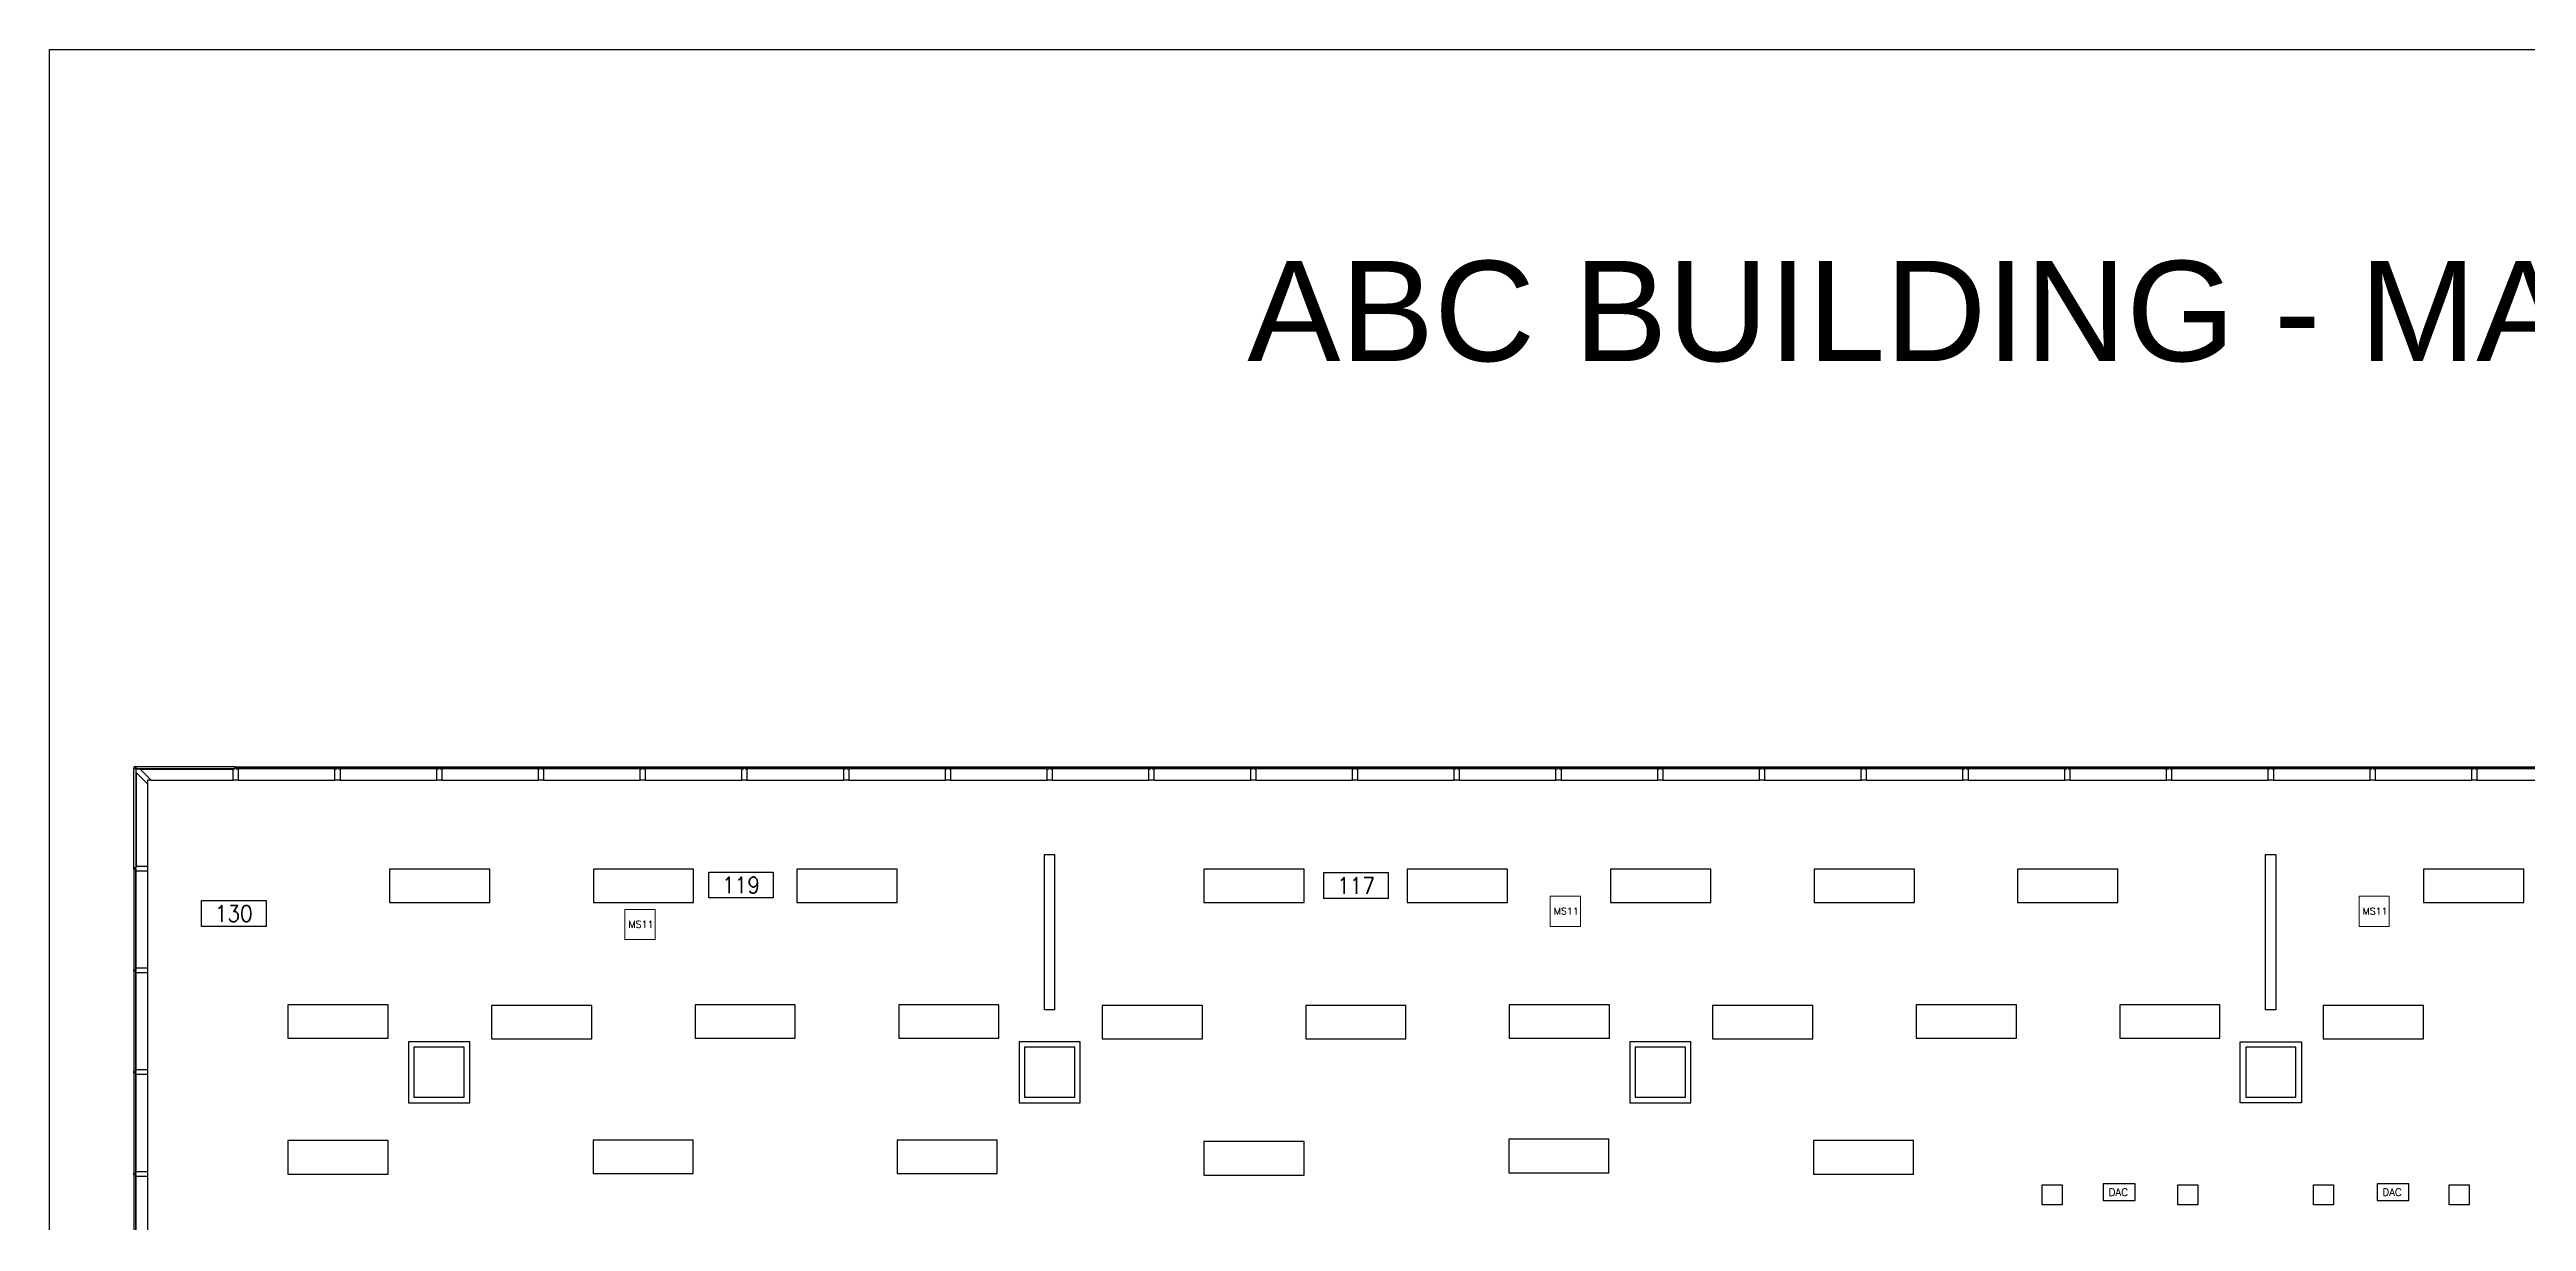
# Model space of a CAD drawing. Header units: feet. Extents: x 0 to 2667, y 0 to 2073.
# Drawn here: x 0 to 1483, y 1372 to 2073 of the extents above; entities that cross this region are included whole.
import ezdxf
from ezdxf.enums import TextEntityAlignment as Align

# ---------------------------------------------------------------- set-up
doc = ezdxf.new("R2010")
doc.units = ezdxf.units.FT
doc.header["$LTSCALE"] = 400
doc.header["$MEASUREMENT"] = 0
doc.set_wipeout_variables(frame=1)
doc.layers.get('0').update_dxf_attribs({"color": 255})
for name, color, linetype in [('FLT-FIXTURES', 3, 'Continuous'), ('FLT-NOTES', 7, 'Continuous'), ('FLT-PERIPHERALS', 6, 'Continuous')]:
    doc.layers.add(name, color=color, linetype=linetype)
doc.styles.add('MB M light', font='romans.shx', dxfattribs={"width": 0.9})
doc.styles.add('MMM', font='arial.ttf')
doc.styles.add('SIMPLEX', font='simplex.shx')
doc.styles.get("Standard").update_dxf_attribs({"font": 'romans.shx'})

# ---------------------------------------------------------------- blocks, each defined once
blk = doc.blocks.new('RecMullion')
for p, q in [((74048, -15082), (74048, -16507)), ((74216, -16507), (74216, -15082))]:
    blk.add_line(p, q)
blk = doc.blocks.new('Mullion-Corner')
for p, q in [((-174, 174), (-227, 174)), ((-227, 174), (-59, 6)), ((-6, 59), (-174, 227)), ((-174, 227), (-174, 174)), ((-59, 6), (-6, 6)), ((-6, 6), (-6, 59))]:
    blk.add_line(p, q)
blk.add_lwpolyline([(26, -26), (0, -26), (0, 0), (26, 0)], close=True)
blk = doc.blocks.new('Mullion')
for p, q in [((-37.5, 6), (-37.5, 174)), ((-37.5, 174), (37.5, 174)), ((-9.5, 6), (-37.5, 6)), ((-9.5, -26), (-9.5, 6)), ((37.5, 6), (9.5, 6)), ((9.5, 6), (9.5, -26)), ((37.5, 174), (37.5, 6)), ((9.5, -26), (-9.5, -26))]:
    blk.add_line(p, q)
blk = doc.blocks.new('MB M room tag')
at = {"style": 'MB M light', "width": 0.9}
for tag, p in [('ROOM2', (0, 8.07)), ('AREA2', (0, -4.24))]:
    blk.add_attdef(tag, text='', height=1.75, dxfattribs=at).set_placement(p, align=Align.MIDDLE)
blk.add_wipeout([(-4.76, 3.81), (-4.76, 0), (4.76, 0), (4.76, 3.81)])
blk.add_lwpolyline([(-4.76, 3.81), (4.76, 3.81), (4.76, 0), (-4.76, 0)], close=True)
for tag, p in [('ROOM1', (0, 5.5)), ('AREA1', (0, -1.67))]:
    blk.add_attdef(tag, text='', height=1.75, dxfattribs=at).set_placement(p, align=Align.MIDDLE)
blk.add_attdef('0000', text='', height=2.41, dxfattribs=at).set_placement((0, 1.9), align=Align.MIDDLE_CENTER)
blk = doc.blocks.new('FLT-A')
at = {"layer": 'FLT-FIXTURES'}
blk.add_lwpolyline([(0, 20), (60, 20), (60, 0), (0, 0)], close=True, dxfattribs=at)
blk = doc.blocks.new('FLT-LT1')
at = {"layer": 'FLT-FIXTURES'}
blk.add_lwpolyline([(0, 6), (93, 6), (93, 0), (0, 0)], close=True, dxfattribs=at)
blk = doc.blocks.new('FLT-LT10-DUMMY')
at = {"layer": 'FLT-FIXTURES'}
blk.add_lwpolyline([(0, 12), (12, 12), (12, 0), (0, 0)], close=True, dxfattribs=at)
blk = doc.blocks.new('FLT-MS12')
at = {"layer": 'FLT-PERIPHERALS', "lineweight": 0}
blk.add_lwpolyline([(0, 0), (18.1, 0), (18.1, 18), (0, 18)], close=True, dxfattribs=at)
at = {"layer": 'FLT-PERIPHERALS', "insert": (2.1, 11.2), "char_height": 4.14, "attachment_point": 1, "style": 'SIMPLEX'}
blk.add_mtext('MS11', dxfattribs=at)
blk = doc.blocks.new('FLT-DAC')
at = {"layer": 'FLT-FIXTURES', "insert": (3.2, 7.2), "char_height": 4.5, "attachment_point": 1, "bg_fill": 2}
blk.add_mtext('DAC', dxfattribs=at)
at = {"layer": 'FLT-FIXTURES'}
blk.add_lwpolyline([(0, 0), (19, 0), (19, 10), (0, 10)], close=True, dxfattribs=at)

msp = doc.modelspace()

# ---------------------------------------------------------------- linework, layer by layer
at = {"color": 255}
for p, q in [((51.8, 1640.3), (51.8, 1584.3)), ((54, 1642.4), (109.9, 1642.4)), ((58.6, 1633.5), (58.6, 1584.3)), ((109.9, 1635.6), (60.8, 1635.6))]:
    msp.add_line(p, q, dxfattribs=at)
for points in [[(51.6, 1643.7), (51.6, 1583.2), (50.5, 1583.2), (50.5, 1642.7), (111, 1642.7), (111, 1643.7)], [(111.8, 1643.7), (172, 1643.7), (172, 1642.7), (111.8, 1642.7)], [(172.7, 1643.7), (232.9, 1643.7), (232.9, 1642.7), (172.7, 1642.7)], [(233.7, 1643.7), (293.8, 1643.7), (293.8, 1642.7), (233.7, 1642.7)], [(294.6, 1643.7), (354.7, 1643.7), (354.7, 1642.7), (294.6, 1642.7)], [(355.5, 1643.7), (415.7, 1643.7), (415.7, 1642.7), (355.5, 1642.7)], [(416.4, 1643.7), (476.6, 1643.7), (476.6, 1642.7), (416.4, 1642.7)], [(477.4, 1643.7), (537.5, 1643.7), (537.5, 1642.7), (477.4, 1642.7)], [(538.3, 1643.7), (598.4, 1643.7), (598.4, 1642.7), (538.3, 1642.7)], [(599.2, 1643.7), (659.4, 1643.7), (659.4, 1642.7), (599.2, 1642.7)], [(660.1, 1643.7), (720.3, 1643.7), (720.3, 1642.7), (660.1, 1642.7)], [(721.1, 1643.7), (781.2, 1643.7), (781.2, 1642.7), (721.1, 1642.7)], [(782, 1643.7), (842.1, 1643.7), (842.1, 1642.7), (782, 1642.7)], [(842.9, 1643.7), (903.1, 1643.7), (903.1, 1642.7), (842.9, 1642.7)], [(903.8, 1643.7), (964, 1643.7), (964, 1642.7), (903.8, 1642.7)], [(964.7, 1643.7), (1024.9, 1643.7), (1024.9, 1642.7), (964.7, 1642.7)], [(1025.7, 1643.7), (1085.8, 1643.7), (1085.8, 1642.7), (1025.7, 1642.7)], [(1086.6, 1643.7), (1146.7, 1643.7), (1146.7, 1642.7), (1086.6, 1642.7)], [(1147.5, 1643.7), (1207.7, 1643.7), (1207.7, 1642.7), (1147.5, 1642.7)], [(1208.4, 1643.7), (1268.6, 1643.7), (1268.6, 1642.7), (1208.4, 1642.7)], [(1269.4, 1643.7), (1329.5, 1643.7), (1329.5, 1642.7), (1269.4, 1642.7)], [(1330.3, 1643.7), (1390.4, 1643.7), (1390.4, 1642.7), (1330.3, 1642.7)], [(1391.2, 1643.7), (1451.4, 1643.7), (1451.4, 1642.7), (1391.2, 1642.7)], [(1452.1, 1643.7), (1512.3, 1643.7), (1512.3, 1642.7), (1452.1, 1642.7)], [(50.5, 1582.4), (50.5, 1522.3), (51.6, 1522.3), (51.6, 1582.4)], [(50.5, 1521.5), (50.5, 1461.3), (51.6, 1461.3), (51.6, 1521.5)], [(215, 1442.7), (251.6, 1442.7), (251.6, 1479.2), (215, 1479.2)], [(248.3, 1476), (218.2, 1476), (218.2, 1445.9), (248.3, 1445.9)], [(580.5, 1479.2), (580.5, 1442.7), (617.1, 1442.7), (617.1, 1479.2)], [(613.8, 1476), (583.8, 1476), (583.8, 1445.9), (613.8, 1445.9)], [(982.6, 1479.2), (946.1, 1479.2), (946.1, 1442.7), (982.6, 1442.7)], [(979.4, 1476), (949.3, 1476), (949.3, 1445.9), (979.4, 1445.9)], [(1348.2, 1479.2), (1348.2, 1442.7), (1311.6, 1442.7), (1311.6, 1479.2)], [(1344.9, 1476), (1314.9, 1476), (1314.9, 1445.9), (1344.9, 1445.9)], [(50.5, 1460.6), (50.5, 1400.4), (51.6, 1400.4), (51.6, 1460.6)], [(50.5, 1399.6), (50.5, 1339.5), (51.6, 1339.5), (51.6, 1399.6)]]:
    msp.add_lwpolyline(points, close=True, dxfattribs=at)

# ---------------------------------------------------------------- block references
at = {"color": 255, "yscale": 0.0406158, "zscale": 0.0406158}
for name, p, xscale, rotation in [('Mullion-Corner', (51.6, 1642.7), -0.0406158, 270), ('RecMullion', (783.4, 4650), 0.0406158, 270), ('RecMullion', (844.3, 4650), 0.0406158, 270), ('RecMullion', (905.2, 4650), 0.0406158, 270), ('RecMullion', (966.2, 4650), 0.0406158, 270), ('RecMullion', (1027.1, 4650), 0.0406158, 270), ('RecMullion', (1088, 4650), 0.0406158, 270), ('RecMullion', (1148.9, 4650), 0.0406158, 270), ('RecMullion', (1209.9, 4650), 0.0406158, 270), ('RecMullion', (1270.8, 4650), 0.0406158, 270), ('RecMullion', (1331.7, 4650), 0.0406158, 270), ('RecMullion', (1392.6, 4650), 0.0406158, 270), ('RecMullion', (1453.6, 4650), 0.0406158, 270), ('RecMullion', (1514.5, 4650), 0.0406158, 270), ('RecMullion', (1575.4, 4650), 0.0406158, 270), ('RecMullion', (1636.3, 4650), 0.0406158, 270), ('RecMullion', (1697.3, 4650), 0.0406158, 270), ('RecMullion', (1758.2, 4650), 0.0406158, 270), ('RecMullion', (1819.1, 4650), 0.0406158, 270), ('RecMullion', (1880, 4650), 0.0406158, 270), ('RecMullion', (1940.9, 4650), 0.0406158, 270), ('RecMullion', (2001.9, 4650), 0.0406158, 270), ('RecMullion', (2062.8, 4650), 0.0406158, 270), ('RecMullion', (2123.7, 4650), 0.0406158, 270), ('RecMullion', (-2955.7, 910.8), -0.0406158, 180), ('RecMullion', (-2955.7, 849.9), -0.0406158, 180), ('RecMullion', (-2955.7, 789), -0.0406158, 180), ('RecMullion', (-2955.7, 728.1), -0.0406158, 180)]:
    msp.add_blockref(name, p, dxfattribs=dict(at, xscale=xscale, rotation=rotation))
at = {"color": 255, "extrusion": (0, 0, -1), "xscale": -0.0406158, "yscale": 0.0406158, "zscale": 0.0406158}
for p, rotation in [((-111.4, 1642.7), 180), ((-172.4, 1642.7), 180), ((-233.3, 1642.7), 180), ((-294.2, 1642.7), 180), ((-355.1, 1642.7), 180), ((-416, 1642.7), 180), ((-477, 1642.7), 180), ((-537.9, 1642.7), 180), ((-598.8, 1642.7), 180), ((-659.7, 1642.7), 180), ((-720.7, 1642.7), 180), ((-781.6, 1642.7), 180), ((-842.5, 1642.7), 180), ((-903.4, 1642.7), 180), ((-964.4, 1642.7), 180), ((-1025.3, 1642.7), 180), ((-1086.2, 1642.7), 180), ((-1147.1, 1642.7), 180), ((-1208.1, 1642.7), 180), ((-1269, 1642.7), 180), ((-1329.9, 1642.7), 180), ((-1390.8, 1642.7), 180), ((-1451.7, 1642.7), 180), ((-51.6, 1582.8), 90), ((-51.6, 1521.9), 90), ((-51.6, 1461), 90), ((-51.6, 1400), 90)]:
    msp.add_blockref('Mullion', p, dxfattribs=dict(at, rotation=rotation))
at = {"color": 255}
ref = msp.add_blockref('MB M room tag', (414, 1565.2), dxfattribs=dict(at, xscale=4.06158, yscale=4.06158, zscale=4.06158))
ref.add_attrib('0000', '119', dxfattribs={"height": 9.81, "style": 'MB M light', "width": 0.9}).set_placement((414, 1572.9), align=Align.MIDDLE_CENTER)
ref = msp.add_blockref('MB M room tag', (782.2, 1564.9), dxfattribs=dict(at, xscale=4.06158, yscale=4.06158, zscale=4.06158))
ref.add_attrib('0000', '117', dxfattribs={"height": 9.81, "style": 'MB M light', "width": 0.9}).set_placement((782.2, 1572.6), align=Align.MIDDLE_CENTER)
ref = msp.add_blockref('MB M room tag', (110.3, 1548.2), dxfattribs=dict(at, xscale=4.06158, yscale=4.06158, zscale=4.06158))
ref.add_attrib('0000', '130', dxfattribs={"height": 9.81, "style": 'MB M light', "width": 0.9}).set_placement((110.3, 1555.9), align=Align.MIDDLE_CENTER)
at = {"layer": 'FLT-FIXTURES', "rotation": 270}
for name, p in [('FLT-LT1', (595.7, 1591.3)), ('FLT-LT1', (1326.8, 1591.3)), ('FLT-LT10-DUMMY', (1193, 1393.5)), ('FLT-LT10-DUMMY', (1274.2, 1393.5)), ('FLT-LT10-DUMMY', (1355.4, 1393.5)), ('FLT-LT10-DUMMY', (1436.7, 1393.5))]:
    msp.add_blockref(name, p, dxfattribs=at)
at = {"layer": 'FLT-FIXTURES', "xscale": -1, "rotation": 180}
for p in [(203.6, 1582.5), (325.6, 1582.5), (447.4, 1582.5), (691.1, 1582.5), (812.8, 1582.5), (934.6, 1582.5), (1056.5, 1582.5), (1178.3, 1582.5), (1421.3, 1582.5), (142.7, 1501.3), (264.7, 1500.9), (386.5, 1501.3), (508.4, 1501.3), (630.2, 1500.9), (752.1, 1500.9), (873.9, 1501.3), (995.7, 1500.9), (1117.6, 1501.3), (1239.4, 1501.3), (1361.3, 1500.9), (142.7, 1420), (325.4, 1420.3), (507.4, 1420.3), (691.1, 1419.4), (873.6, 1420.8), (1056, 1420)]:
    msp.add_blockref('FLT-A', p, dxfattribs=at)
at = {"layer": 'FLT-FIXTURES'}
for p in [(1229.6, 1384.2), (1393.5, 1384.2)]:
    msp.add_blockref('FLT-DAC', p, dxfattribs=at)
at = {"layer": 'FLT-PERIPHERALS'}
for p in [(344.5, 1540.3), (898.5, 1548.2), (1382.7, 1548.2)]:
    msp.add_blockref('FLT-MS12', p, dxfattribs=at)

# ---------------------------------------------------------------- texts
at = {"layer": 'FLT-NOTES', "insert": (717.1, 1946.5), "char_height": 60, "width": 1872.089, "attachment_point": 1, "style": 'MMM'}
msp.add_mtext('ABC BUILDING - MAIN FLOOR', dxfattribs=at)

# ---------------------------------------------------------------- next in the draw order: linework, layer by layer
at = {"color": 255}
msp.add_lwpolyline([(2666.6, 2073), (2666.6, 0), (0, 0), (0, 2073)], close=True, dxfattribs=at)

doc.saveas('drawing.dxf')
